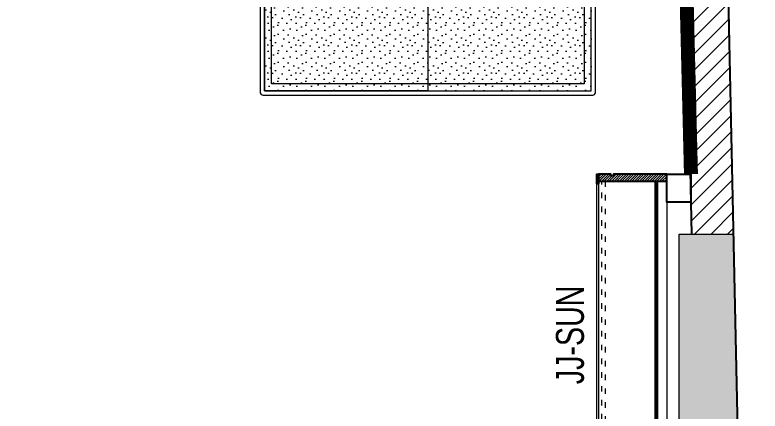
# Model space of a CAD drawing. Header units: feet. Extents: x 9680564 to 9687493, y -6782529 to -6768267.
# Drawn here: x 9684825 to 9687493, y -6775598 to -6774178 of the extents above; entities that cross this region are included whole.
import ezdxf

# ---------------------------------------------------------------- set-up
doc = ezdxf.new("R2010")
doc.units = ezdxf.units.FT
doc.header["$LTSCALE"] = 33
doc.header["$MEASUREMENT"] = 0
doc.linetypes.add('ACAD_ISO03W100', pattern=[30, 12, -18])
doc.linetypes.add('HIDDEN2', pattern=[4.7625, 3.175, -1.5875])
for name, color, linetype, lineweight in [('A-COL', 243, 'Continuous', 9), ('column hatch', 5, 'Continuous', 0), ('LENS-DIM', 252, 'Continuous', 5), ('LENS-HATCH', 251, 'Continuous', 5), ('LENS-PARTITION', 21, 'Continuous', 25), ('LK-FF&E FLOOR', 1, 'Continuous', 9), ('LK-FF&E WALL', 1, 'Continuous', 9), ('LK-MIRROR', 133, 'Continuous', 13), ('LN-ELEVATION-1', 81, 'Continuous', 25), ('LN-ELEVATION-2', 103, 'Continuous', 20), ('LN-ELEVATION-3', 125, 'Continuous', 18), ('LN-ELEVATION-4', 145, 'Continuous', 13), ('LN-ELEVATION-5', 167, 'Continuous', 5), ('LN-HATCH', 251, 'Continuous', 0), ('PLANO-TXT', 252, 'Continuous', 5)]:
    doc.layers.add(name, color=color, linetype=linetype, lineweight=lineweight)
doc.layers.add('A-WALL', color=1, linetype='Continuous')
doc.styles.add('LK TXT', font='GILC____.TTF', dxfattribs={"height": 100})

# ---------------------------------------------------------------- blocks, each defined once
blk = doc.blocks.new('2 seater bench')
at = {"layer": 'LENS-HATCH', "lineweight": 0}
h = blk.add_hatch(dxfattribs=at)
h.set_pattern_fill('STIP1', color=177, scale=100, angle=270, pattern_type=2)
h.set_pattern_definition([(270, (6617251.08, -170421.61), (100, -2e-13), [0, -100]), (270, (6617235.08, -170433.61), (100, -2e-13), [0, -100]), (270, (6617211.08, -170428.61), (100, -2e-13), [0, -100]), (270, (6617188.08, -170463.61), (100, -2e-13), [0, -100]), (270, (6617224.08, -170460.61), (100, -2e-13), [0, -100]), (270, (6617248.08, -170487.61), (100, -2e-13), [0, -100]), (270, (6617255.08, -170452.61), (100, -2e-13), [0, -100]), (270, (6617214.08, -170494.61), (100, -2e-13), [0, -100]), (270, (6617182.08, -170489.61), (100, -2e-13), [0, -100]), (270, (6617167.08, -170415.61), (100, -2e-13), [0, -100]), (270, (6617187.08, -170433.61), (100, -2e-13), [0, -100]), (270, (6617168.08, -170447.61), (100, -2e-13), [0, -100]), (270, (6617232.08, -170508.61), (100, -2e-13), [0, -100]), (270, (6617207.08, -170476.61), (100, -2e-13), [0, -100]), (270, (6617240.08, -170468.61), (100, -2e-13), [0, -100]), (270, (6617231.08, -170485.61), (100, -2e-13), [0, -100]), (270, (6617204.08, -170449.61), (100, -2e-13), [0, -100]), (270, (6617258.08, -170477.61), (100, -2e-13), [0, -100]), (270, (6617199.08, -170508.61), (100, -2e-13), [0, -100]), (270, (6617169.08, -170505.61), (100, -2e-13), [0, -100])])
h.paths.add_polyline_path([(585, 210), (0, 210), (0, -210), (585, -210)])
h.paths.add_polyline_path([(0, 245), (0, -210)])
h.paths.add_polyline_path([(-585, 210), (0, 210), (0, -210), (-585, -210)])
at = {"layer": 'LN-ELEVATION-2', "ltscale": 0.5}
for points in [[(-585, 210), (0, 210), (0, -210), (-585, -210)], [(585, 210), (0, 210), (0, -210), (585, -210)]]:
    blk.add_lwpolyline(points, close=True, dxfattribs=at)
at = {"layer": 'LN-ELEVATION-5', "ltscale": 0.5}
blk.add_lwpolyline([(590, 225), (-590, 225, 0.414214), (-600, 215), (-600, -215, 0.414214), (-590, -225), (590, -225, 0.414214), (600, -215), (600, 215, 0.414214)], format="xyb", close=True, dxfattribs=at)
blk.add_lwpolyline([(585, 210), (-585, 210), (-585, -210), (585, -210)], close=True, dxfattribs=at)
at = {"layer": 'LN-ELEVATION-5', "linetype": 'HIDDEN2', "ltscale": 11}
blk.add_lwpolyline([(-560, 185), (560, 185), (560, -185), (-560, -185)], close=True, dxfattribs=at)
blk = doc.blocks.new('A$C5adbc486')
at = {"layer": 'column hatch'}
h = blk.add_hatch(color=8, dxfattribs=at)
h.dxf.hatch_style = 1
h.paths.add_polyline_path([(-890.4, -1733.1), (-1190.4, -1733.1), (-1190.4, -2053.1), (-890.4, -2053.1)])
h.paths.add_polyline_path([(-920.4, 1756.9), (-1190.4, 1756.9), (-1190.4, 1426.9), (-920.4, 1426.9)])
h.paths.add_polyline_path([(-910.4, 5236.9), (-1190.4, 5236.9), (-1190.4, 4916.9), (-910.4, 4916.9)])
h.paths.add_polyline_path([(2364.6, 5236.9), (2089.6, 5236.9), (2089.6, 4876.9), (2364.6, 4876.9)])
h.paths.add_polyline_path([(5501, 5236.9), (4974.6, 5236.9), (4974.6, 4947.3), (5506.8, 4965.6)])
h.paths.add_polyline_path([(2379.6, 1656.9), (2089.6, 1656.9), (2089.6, 1336.9), (2379.6, 1336.9)])
h.paths.add_polyline_path([(2499.6, -1713.1), (2239.6, -1713.1), (2239.6, -2033.1), (2499.6, -2033.1)])
h.paths.add_polyline_path([(5644.6, -1458.1), (5449.6, -1458.1), (5449.6, -2318.1), (5663.1, -2318.1)])
h.paths.add_polyline_path([(5670, -4968.1), (5454.6, -4968.1), (5454.6, -5798.1), (5687.8, -5798.1)])
h.paths.add_polyline_path([(5720, -4968.1), (5670, -4968.1), (5687.8, -5798.1), (5737.8, -5798.1)])
h.paths.add_polyline_path([(2634.6, -8743.1), (2374.6, -8743.1), (2374.6, -8663.1), (2099.6, -8663.1), (2099.6, -8743.1), (1859.6, -8743.1), (1859.6, -8993.1), (2634.6, -8993.1)])
h.paths.add_polyline_path([(-600.4, -8743.1), (-780.4, -8743.1), (-780.4, -8693.1), (-1190.4, -8687.8), (-1190.4, -8993.1), (-600.4, -8993.1)])
h.paths.add_polyline_path([(-880.4, -5193.1), (-1190.4, -5193.1), (-1190.4, -5508.7), (-880.4, -5508.7)])
h.paths.add_polyline_path([(2474.6, -5233.1), (2194.6, -5233.1), (2194.6, -5513.1), (2474.6, -5513.1)])
at = {"layer": 'LN-HATCH'}
h = blk.add_hatch(dxfattribs=at)
h.set_pattern_fill('ANSI31', color=256, scale=333, angle=180)
h.set_pattern_definition([(225, (-11889972.97, 5497005.12), (29.43331977, -29.43331977), [])])
h.paths.add_polyline_path([(5588.9, 1139.6), (5538.9, 1138.5), (5594.6, -1458.1), (5644.6, -1458.1)])
h.paths.add_polyline_path([(5538.9, 1138.5), (5438.9, 1136.4), (5494.6, -1458.1), (5594.6, -1458.1)])
at = {"layer": 'A-COL'}
for p, q in [((5449.6, -2318.1), (5449.6, -1458.1)), ((5449.6, -1458.1), (5644.6, -1458.1))]:
    blk.add_line(p, q, dxfattribs=at)
at = {"layer": 'A-WALL'}
for p, q in [((5738.9, -5851), (5501, 5236.9)), ((5494.6, -1458.1), (5356.9, 4960.4))]:
    blk.add_line(p, q, dxfattribs=at)
blk = doc.blocks.new('A$C2698d5b5')
at = {"layer": 'LENS-DIM', "color": 2}
blk.add_lwpolyline([(3154, -5505.9), (3154, -4645.9), (3199, -4645.9), (3139.5, -1997.9), (-3336, -1997.9), (-3336, -4922.3), (-3186, -4920.9), (-3186, -5240.9), (-3336, -5240.9), (-3336, -8380.9)], dxfattribs=at)
blk.add_blockref('A$C5adbc486', (-2295.6, -3187.9), dxfattribs=at)
blk = doc.blocks.new('JJ SH 1200')
at = {"layer": 'LN-HATCH', "ltscale": 0.5}
h = blk.add_hatch(dxfattribs=at)
h.set_pattern_fill('ANSI31', color=256, scale=2)
h.set_pattern_definition([(45, (4097187.331, 1708800.267), (-4.4901280605, 4.4901280605), [])])
h.paths.add_polyline_path([(792.1, 220), (792.1, 30), (786.1, 30), (786.1, 20), (792.1, 20), (792.1, -24), (767.1, -24), (767.1, 220)])
h.paths.add_polyline_path([(-382.9, 180), (767.1, 180), (767.1, 186), (-382.9, 186)])
h.paths.add_polyline_path([(757.1, -24), (757.1, -30), (792.1, -30), (792.1, -24)])
h.paths.add_polyline_path([(-407.9, 220), (-407.9, 30), (-401.9, 30), (-401.9, 20), (-407.9, 20), (-407.9, -24), (-382.9, -24), (-382.9, 220)])
h.paths.add_polyline_path([(-372.9, -24), (-372.9, -30), (-407.9, -30), (-407.9, -24)])
at = {"layer": 'LN-ELEVATION-1', "ltscale": 0.5}
for points in [[(-407.9, 220), (-407.9, 30), (-401.9, 30), (-401.9, 20), (-407.9, 20), (-407.9, -24), (-382.9, -24), (-382.9, 220)], [(792.1, 220), (792.1, 30), (786.1, 30), (786.1, 20), (792.1, 20), (792.1, -24), (767.1, -24), (767.1, 220)], [(-382.9, 180), (767.1, 180), (767.1, 186), (-382.9, 186)], [(-372.9, -24), (-372.9, -30), (-407.9, -30), (-407.9, -24)], [(757.1, -24), (757.1, -30), (792.1, -30), (792.1, -24)]]:
    blk.add_lwpolyline(points, close=True, dxfattribs=at)
at = {"layer": 'LN-ELEVATION-3', "ltscale": 0.5}
for p, q in [((767.1, 220), (-382.9, 220)), ((757.1, -24), (-372.9, -24)), ((-372.9, -30), (757.1, -30))]:
    blk.add_line(p, q, dxfattribs=at)
at = {"layer": 'LN-ELEVATION-4', "linetype": 'ACAD_ISO03W100', "ltscale": 0.05}
blk.add_lwpolyline([(767.1, 0), (-382.9, 0), (-382.9, -12), (767.1, -12)], close=True, dxfattribs=at)

msp = doc.modelspace()

# ---------------------------------------------------------------- linework, layer by layer
at = {"layer": 'LENS-PARTITION'}
msp.add_lwpolyline([(9687158.9, -6774748.9), (9687245.7, -6774748.9), (9687245.7, -6774848.9), (9687158.9, -6774848.9)], close=True, dxfattribs=at)
at = {"layer": 'LK-MIRROR', "linetype": 'ACAD_ISO03W100', "ltscale": 0.05, "const_width": 50}
msp.add_lwpolyline([(9687245.7, -6774748.9), (9687227.6, -6774015.9)], dxfattribs=at)

# ---------------------------------------------------------------- block references
at = {"layer": 'LENS-DIM', "color": 2}
msp.add_blockref('A$C2698d5b5', (9684049.9, -6770318), dxfattribs=at)
at = {"layer": 'LK-FF&E FLOOR'}
msp.add_blockref('2 seater bench', (9686303.8, -6774240.9), dxfattribs=at)
at = {"layer": 'LK-FF&E WALL', "xscale": -1, "rotation": 270}
msp.add_blockref('JJ SH 1200', (9686938.9, -6775541), dxfattribs=at)

# ---------------------------------------------------------------- texts
at = {"layer": 'PLANO-TXT', "linetype": 'Continuous', "ltscale": 3, "insert": (9686813.1, -6775324.6, 0), "char_height": 100, "width": 271.785, "attachment_point": 5, "rotation": 90, "style": 'LK TXT'}
msp.add_mtext('JJ-SUN', dxfattribs=at)

doc.saveas('drawing.dxf')
